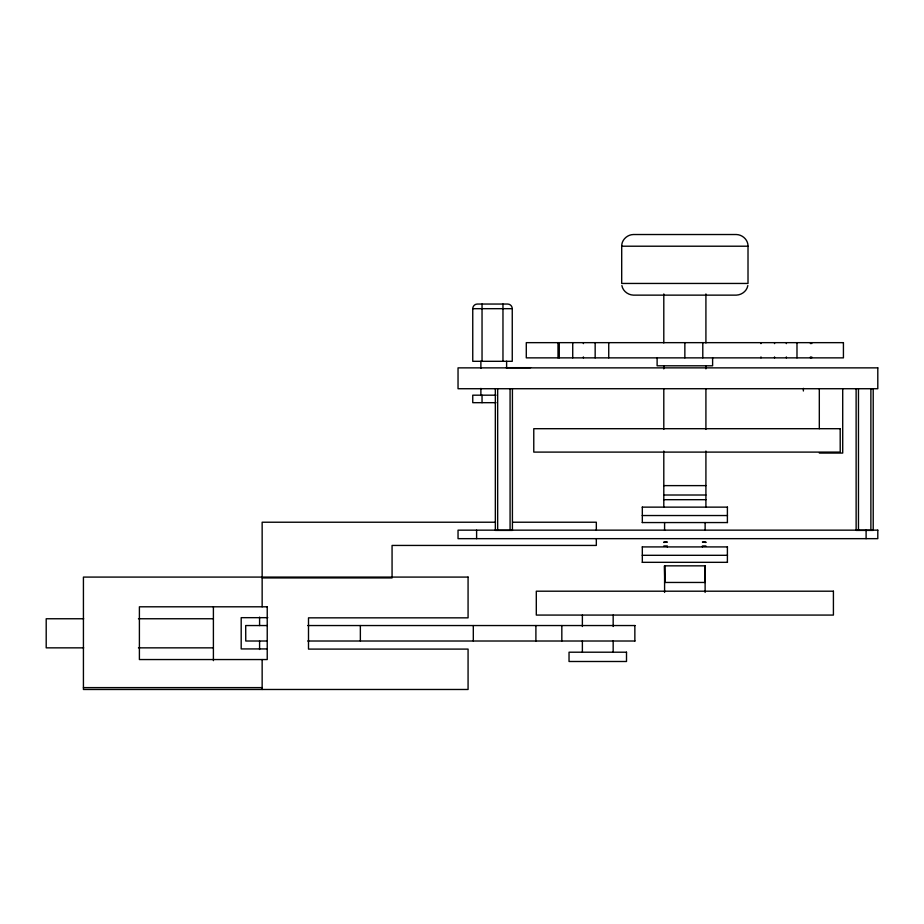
<?xml version="1.0" encoding="UTF-8"?>
<svg xmlns="http://www.w3.org/2000/svg" width="924" height="924" viewBox="0 0 924 924"><rect width="100%" height="100%" fill="white"/><g stroke="black" fill="none" stroke-linecap="round" stroke-linejoin="round"><path stroke-width="1.39" d="M664.575 530.33L664.599 522.557M642.319 522.557L642.319 507.137M642.319 562.323L642.319 546.916M727.396 522.557L727.396 507.137M727.396 562.323L727.396 546.916M621.713 246.211C621.54 239.893 627.211 234.65 633.39 234.523L736.324 234.523C742.503 234.65 748.174 239.893 748.013 246.211L748.013 283.449L621.69 283.449L621.713 246.211L748.024 246.211M747.828 285.574C746.904 291.037 741.741 294.929 736.324 295.137L633.39 295.137C627.985 294.929 622.822 291.037 621.887 285.574M472.753 308.685L512.254 308.685L512.254 361.307L472.753 361.307L472.753 308.685A4.643 4.643 0 0 1 477.396 304.042L507.599 304.042A4.643 4.643 0 0 1 512.254 308.685M506.283 367.671L530.595 367.671M495.992 395.183L472.753 395.183L472.753 402.679L495.992 402.679M819.311 453.06L842.711 453.06L842.711 388.6M663.802 485.62L705.913 485.62M663.802 495.01L705.913 495.01M663.802 499.688L705.913 499.688M642.238 507.137L727.488 507.137M642.238 515.534L727.488 515.534M495.495 522.222L262.15 522.222L262.15 606.802M512.785 522.222L596.327 522.222L596.327 530.411M642.238 522.557L727.488 522.557M663.802 542.065L667.301 542.065L663.813 542.457M705.913 542.065L702.425 542.065L705.913 542.457M663.813 545.968L667.301 545.968L667.301 546.916M705.913 545.968L702.425 545.968L702.425 546.916M642.238 546.916L727.488 546.916M642.238 555.301L727.488 555.301M642.238 562.323L727.488 562.323M262.15 577.927L392.065 577.927L392.065 545.437L596.327 545.437L596.327 538.6M664.575 582.455L705.139 582.455M267.81 617.671L241.187 617.671L241.187 648.925L267.163 648.925M83.68 618.757L46.2 618.757L46.2 647.851L83.68 647.851M138.45 618.757L213.398 618.757M267.232 625.548L245.692 625.548L245.761 641.013L267.232 641.013M307.738 625.548L634.996 625.548M307.738 641.013L634.996 641.013M138.45 647.851L213.398 647.851M83.426 687.618L262.15 687.618M705.116 522.557L705.139 530.33M873.215 388.981L873.215 530.399L856.132 530.399L856.121 388.981M870.882 388.981L870.882 530.399M866.1 530.157L866.1 538.657M858.465 388.981L858.465 530.399M819.311 388.6L819.311 428.713M811.711 342.654L811.711 343.613M811.711 356.918L811.711 357.865M810.44 342.654L810.44 343.613M810.44 356.918L810.44 357.865M803.372 388.334L803.372 391.002M796.985 342.654L796.985 357.865M786.347 342.654L786.347 343.613M786.347 356.918L786.347 357.865M774.555 342.654L774.555 343.613M774.555 356.918L774.555 357.865M760.972 342.654L760.972 343.613M760.972 356.918L760.972 357.865M712.612 357.865L712.612 365.8L657.114 365.8L657.114 357.865M705.913 293.947L705.913 342.943M705.913 366.008L705.913 368.884M705.913 389.062L705.913 429.417M705.913 451.039L705.913 507.137M705.116 592.423L705.116 565.846L664.575 565.846L664.599 592.423M702.794 342.654L702.794 357.865M684.857 342.654L684.857 357.865M663.802 293.947L663.802 342.943M663.802 366.008L663.802 368.884M663.802 389.062L663.802 429.417M663.802 451.039L663.802 507.137M634.857 625.548L634.857 641.013M613.166 615.072L613.166 626.495M613.166 640.782L613.166 652.217M608.743 342.654L608.743 357.865M595.16 342.654L595.16 357.865M583.379 342.654L583.379 343.613M583.379 356.918L583.379 357.865M582.374 615.072L582.374 626.495M582.374 640.782L582.374 652.217M572.73 342.654L572.73 357.865M561.827 625.548L561.827 641.013M559.274 342.654L559.274 357.865M558.004 342.654L558.004 357.865M535.897 625.548L535.897 641.013M512.416 388.981L512.416 530.399L495.345 530.399L495.333 388.981M510.083 388.981L510.083 530.399M506.618 361.203L506.618 368.353M502.968 304.054L502.968 361.307M497.666 388.981L497.666 530.399M482.039 304.054L482.039 361.307M482.039 395.183L482.039 402.679M480.884 361.203L480.884 368.353M480.884 388.38L480.884 395.541M476.611 530.157L476.611 538.657M473.307 625.548L473.307 641.013M360.36 625.548L360.36 641.013M262.15 659.551L262.15 689.477M259.586 617.128L259.586 625.571M259.586 641.037L259.586 649.48M213.398 606.941L213.398 660.648M705.116 565.846L704.966 582.455L705.139 565.846M843.427 342.654L526.287 342.654L526.287 357.865L843.427 357.865L843.427 342.654M877.8 367.868L458.038 367.868L458.038 388.727L877.8 388.727L877.8 367.868M840.216 428.701L533.772 428.701L533.772 452.102L840.216 452.102L840.193 428.701M877.8 530.157L458.038 530.157L458.038 538.657L877.8 538.657L877.8 530.157M468.075 577.084L83.426 577.084L83.426 689.477L468.075 689.477L468.075 649.098L308.501 649.098L308.501 617.844L468.075 617.844L468.075 577.084M833.413 591.198L536.301 591.198L536.301 615.072L833.413 615.072L833.413 591.198M267.232 606.802L139.397 606.802L139.397 659.551L267.232 659.551L267.232 606.802M626.507 652.205L569.034 652.205L569.034 661.492L626.507 661.492L626.507 652.205M664.76 582.455L664.575 565.846L664.76 582.455"/></g></svg>
